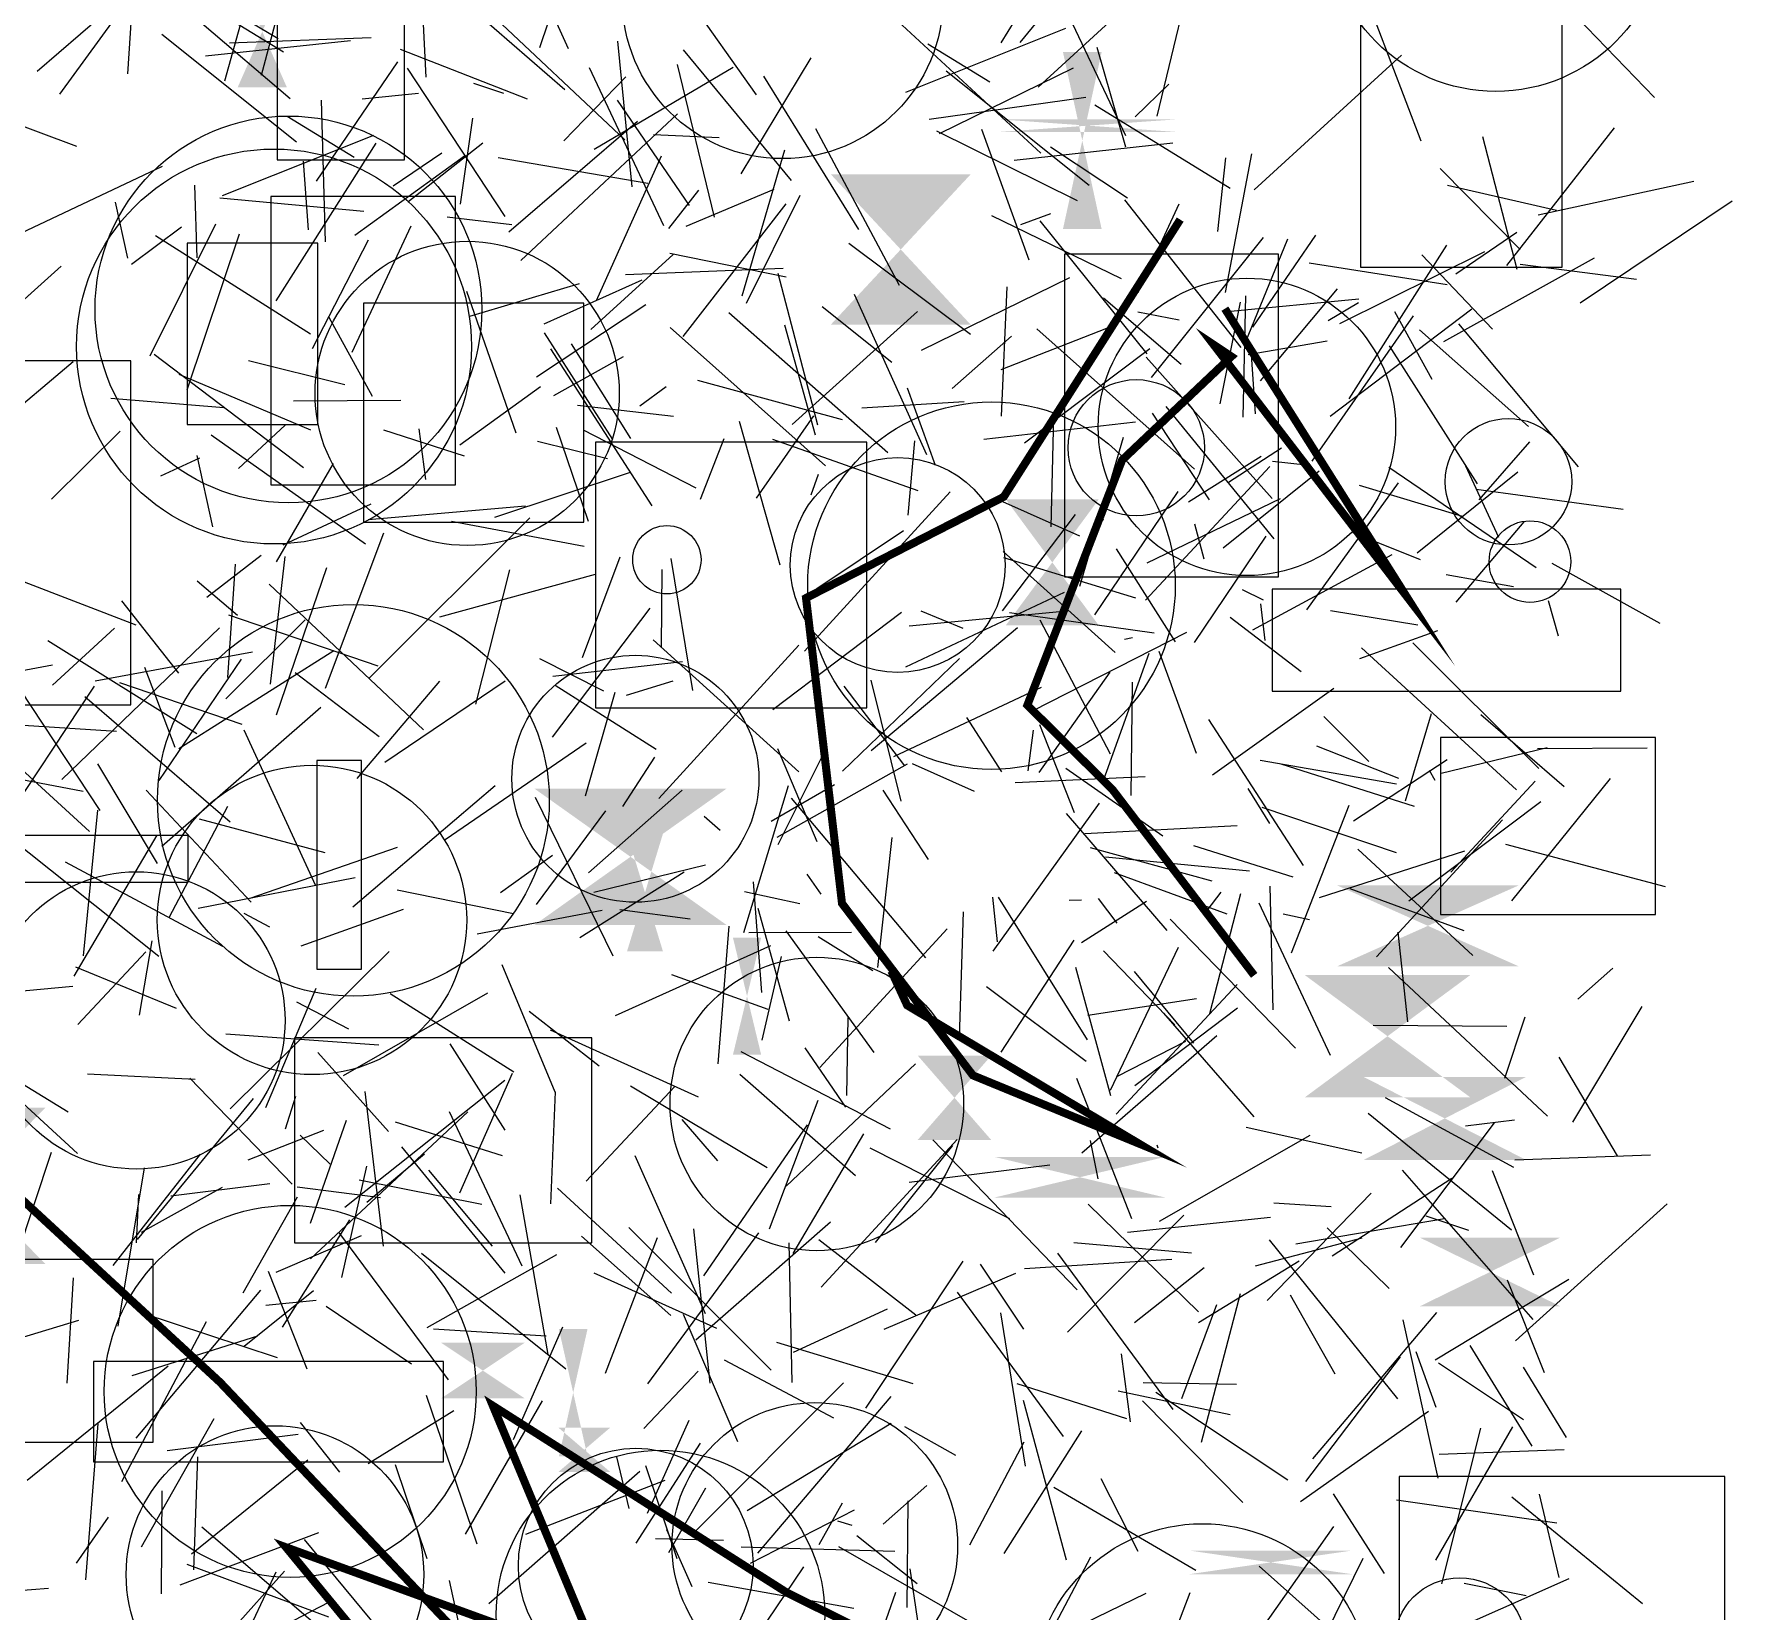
# Model space of a CAD drawing. Extents: x 39652501 to 39653363, y 39457785 to 39458687.
# Drawn here: x 39653230.5 to 39653336.1, y 39458400.8 to 39458499 of the extents above; entities that cross this region are included whole.
import ezdxf

# ---------------------------------------------------------------- set-up
doc = ezdxf.new("R2010")
doc.units = 0
doc.layers.get('0').update_dxf_attribs({"linetype": 'CONTINUOUS'})

msp = doc.modelspace()

# ---------------------------------------------------------------- linework, layer by layer
for p, q in [((39653265.1697, 39458507.8547), (39653261.9396, 39458498.0852)), ((39653263.7341, 39458498.0342), (39653260.0494, 39458506.1601)), ((39653244.9675, 39458505.5304), (39653242.3243, 39458496.0051)), ((39653254.3621, 39458505.8261), (39653254.8653, 39458496.2607)), ((39653268.4706, 39458504.9631), (39653275.4205, 39458495.169)), ((39653290.6545, 39458498.4055), (39653295.1815, 39458505.6863)), ((39653236.7979, 39458504.4126), (39653236.299, 39458496.4673)), ((39653236.6595, 39458503.5645), (39653246.0086, 39458497.8391)), ((39653245.6658, 39458498.6561), (39653239.8177, 39458502.1272)), ((39653244.6387, 39458496.3854), (39653246.1609, 39458502.1663)), ((39653256.0837, 39458501.9568), (39653263.4974, 39458495.5033)), ((39653295.1978, 39458502.5487), (39653291.8163, 39458498.4217)), ((39653298.4251, 39458492.6181), (39653293.7814, 39458502.3948)), ((39653300.3668, 39458493.8352), (39653302.3144, 39458501.8955)), ((39653323.8137, 39458502.7671), (39653331.3271, 39458495.0003)), ((39653236.1866, 39458500.8737), (39653232.0592, 39458495.1955)), ((39653293.1191, 39458491.527), (39653283.143, 39458500.7402)), ((39653292.9677, 39458495.6376), (39653298.8667, 39458501.059)), ((39653234.7101, 39458500.0956), (39653230.6704, 39458496.6069)), ((39653258.5391, 39458500.5429), (39653267.2473, 39458492.3614)), ((39653246.8034, 39458492.2167), (39653238.4331, 39458498.9208)), ((39653240.9269, 39458499.6272), (39653246.4106, 39458494.944)), ((39653251.4447, 39458498.7175), (39653242.6366, 39458498.3749)), ((39653294.6628, 39458499.2971), (39653284.6994, 39458495.3068)), ((39653316.7972, 39458492.2726), (39653313.9894, 39458499.618)), ((39653241.1388, 39458497.5928), (39653250.1664, 39458498.5482)), ((39653261.1792, 39458494.8856), (39653253.2738, 39458497.9843)), ((39653266.7836, 39458498.5029), (39653267.6824, 39458489.4404)), ((39653277.6019, 39458489.831), (39653270.8874, 39458497.9585)), ((39653289.9465, 39458495.9541), (39653286.0861, 39458498.3114)), ((39653296.604, 39458498.1257), (39653298.4051, 39458491.9187)), ((39653315.5678, 39458497.6414), (39653306.4099, 39458489.2552)), ((39653253.0889, 39458497.2248), (39653248.0289, 39458489.7842)), ((39653253.695, 39458496.8127), (39653259.7811, 39458487.5829)), ((39653269.675, 39458487.005), (39653265.0442, 39458496.833)), ((39653273.9871, 39458496.8542), (39653265.3326, 39458491.7617)), ((39653270.4926, 39458497.052), (39653272.8005, 39458487.5492)), ((39653278.8087, 39458497.4575), (39653274.4672, 39458490.2513)), ((39653286.8139, 39458492.7626), (39653295.1546, 39458496.8529)), ((39653296.1297, 39458489.5094), (39653287.2299, 39458496.6258)), ((39653257.8168, 39458495.8846), (39653259.6838, 39458495.2674)), ((39653263.4525, 39458492.2954), (39653267.2958, 39458496.2857)), ((39653275.8601, 39458496.3153), (39653281.7789, 39458486.7865)), ((39653301.1031, 39458495.8316), (39653299.006, 39458493.7864)), ((39653233.1423, 39458491.9543), (39653224.3507, 39458495.2199)), ((39653248.3351, 39458494.8406), (39653248.5825, 39458486.0098)), ((39653250.8997, 39458494.9133), (39653254.3971, 39458495.2701)), ((39653266.7639, 39458494.8253), (39653271.2393, 39458488.2819)), ((39653295.9192, 39458494.9889), (39653286.1872, 39458493.6373)), ((39653304.9033, 39458489.3421), (39653296.4921, 39458494.5253)), ((39653250.3994, 39458491.2537), (39653246.2247, 39458493.8038)), ((39653257.0055, 39458488.3648), (39653257.7884, 39458493.7175)), ((39653268.0371, 39458493.5053), (39653260.0254, 39458486.6237)), ((39653260.7706, 39458484.8555), (39653270.5278, 39458493.9864)), ((39653251.6, 39458492.6324), (39653242.1748, 39458488.8798)), ((39653273.1009, 39458492.4922), (39653269.0274, 39458492.6706)), ((39653284.331, 39458483.2864), (39653279.1312, 39458493.0374)), ((39653286.6442, 39458492.9203), (39653295.3794, 39458488.5783)), ((39653289.4294, 39458493.0268), (39653292.3844, 39458484.8844)), ((39653322.7741, 39458484.2804), (39653320.6419, 39458492.5553)), ((39653322.1234, 39458484.5479), (39653328.8226, 39458493.118)), ((39653251.7389, 39458492.1485), (39653245.5236, 39458482.3462)), ((39653250.4441, 39458486.4377), (39653257.2665, 39458491.3751)), ((39653255.8525, 39458491.5406), (39653252.8191, 39458489.4778)), ((39653258.4012, 39458492.162), (39653253.7339, 39458488.4873)), ((39653259.3605, 39458491.253), (39653268.6772, 39458489.6657)), ((39653269.503, 39458491.3421), (39653265.4641, 39458482.3337)), ((39653274.5485, 39458482.6556), (39653277.1984, 39458491.7367)), ((39653291.472, 39458491.0901), (39653301.3496, 39458492.1669)), ((39653298.5169, 39458488.728), (39653293.7204, 39458491.8968)), ((39653304.1382, 39458486.6523), (39653304.6332, 39458491.2465)), ((39653304.6255, 39458482.8689), (39653306.2566, 39458491.4915)), ((39653238.4411, 39458490.7018), (39653228.4987, 39458485.9981)), ((39653247.2187, 39458491.0404), (39653247.5353, 39458486.7549)), ((39653317.9814, 39458490.5714), (39653322.9561, 39458485.5378)), ((39653240.6332, 39458485.0216), (39653240.4812, 39458489.5416)), ((39653271.8258, 39458489.2188), (39653269.9571, 39458486.8412)), ((39653271.0582, 39458486.9879), (39653276.5244, 39458489.2871)), ((39653325.2094, 39458487.9619), (39653318.4281, 39458489.5177)), ((39653324.068, 39458487.6945), (39653333.7568, 39458489.7827)), ((39653236.3086, 39458484.9999), (39653235.5468, 39458488.4823)), ((39653250.9949, 39458487.9003), (39653242.0269, 39458488.7239)), ((39653270.867, 39458480.1146), (39653277.2781, 39458488.3833)), ((39653278.1262, 39458488.9011), (39653274.798, 39458482.1779)), ((39653305.5916, 39458479.4347), (39653298.3503, 39458488.6238)), ((39653299.184, 39458482.8594), (39653301.729, 39458488.3727)), ((39653326.6941, 39458482.2189), (39653336.1426, 39458488.575)), ((39653237.6976, 39458478.9207), (39653241.7789, 39458487.1298)), ((39653250.2744, 39458479.1543), (39653253.9535, 39458486.9996)), ((39653260.2136, 39458487.0665), (39653256.1882, 39458487.5555)), ((39653290.0484, 39458487.6561), (39653298.1226, 39458483.7361)), ((39653293.7232, 39458487.7616), (39653291.8673, 39458487.0682)), ((39653299.7559, 39458479.043), (39653293.0827, 39458487.3273)), ((39653236.5379, 39458484.6218), (39653239.6593, 39458486.9361)), ((39653247.6776, 39458480.2709), (39653238.0247, 39458486.3828)), ((39653240.0075, 39458476.7954), (39653243.2607, 39458486.517)), ((39653247.8122, 39458479.373), (39653251.2843, 39458486.1369)), ((39653300.0169, 39458477.5674), (39653306.9947, 39458486.2825)), ((39653308.4849, 39458486.1721), (39653305.8156, 39458479.6892)), ((39653310.2108, 39458486.4374), (39653306.3058, 39458480.6946)), ((39653318.9508, 39458484.0143), (39653322.7405, 39458486.6219)), ((39653265.1178, 39458480.563), (39653270.2561, 39458485.2336)), ((39653277.2827, 39458483.8107), (39653270.0445, 39458485.2883)), ((39653288.743, 39458480.2441), (39653281.1718, 39458485.9031)), ((39653311.7267, 39458480.9289), (39653320.7614, 39458485.4152)), ((39653318.3635, 39458485.8073), (39653312.2893, 39458476.2379)), ((39653316.8472, 39458485.2067), (39653321.2374, 39458480.5782)), ((39653318.2001, 39458479.811), (39653327.5808, 39458485.0119)), ((39653232.1619, 39458484.5004), (39653222.9948, 39458476.2505)), ((39653267.2883, 39458483.9741), (39653277.0995, 39458484.3666)), ((39653279.2465, 39458474.6046), (39653276.7751, 39458484.0377)), ((39653318.4154, 39458483.3349), (39653309.8215, 39458484.6856)), ((39653322.9476, 39458484.6286), (39653330.1915, 39458483.6872)), ((39653260.4827, 39458474.1091), (39653257.4008, 39458482.9121)), ((39653264.4017, 39458483.3926), (39653257.5786, 39458481.3731)), ((39653268.2966, 39458483.6238), (39653262.199, 39458480.8959)), ((39653294.9065, 39458483.7636), (39653285.6918, 39458479.2441)), ((39653291.0068, 39458483.2101), (39653290.6675, 39458475.1539)), ((39653306.7907, 39458477.3684), (39653311.5872, 39458483.0842)), ((39653268.5384, 39458482.0993), (39653261.7517, 39458477.5982)), ((39653279.5195, 39458481.9957), (39653283.8629, 39458478.5209)), ((39653281.5155, 39458482.7618), (39653286.0146, 39458472.7783)), ((39653297.0299, 39458482.5283), (39653301.8691, 39458478.3959)), ((39653304.2982, 39458475.9288), (39653305.5501, 39458482.2516)), ((39653312.92, 39458482.4443), (39653304.7338, 39458481.6484)), ((39653305.7117, 39458475.0896), (39653305.8855, 39458482.6419)), ((39653312.9018, 39458482.2119), (39653311.0039, 39458481.1055)), ((39653319.9558, 39458481.8262), (39653311.1241, 39458475.1322)), ((39653248.8215, 39458481.3195), (39653251.526, 39458476.41)), ((39653270.0653, 39458480.6804), (39653279.7283, 39458472.0693)), ((39653283.6062, 39458472.8862), (39653273.7124, 39458481.5839)), ((39653279.1134, 39458473.9871), (39653277.2034, 39458480.832)), ((39653277.6489, 39458474.6347), (39653285.4526, 39458481.6705)), ((39653301.7385, 39458481.1391), (39653299.1647, 39458481.6261)), ((39653316.2892, 39458481.4005), (39653309.9867, 39458472.353)), ((39653317.4787, 39458477.4494), (39653315.1594, 39458481.6616)), ((39653319.1099, 39458480.9154), (39653326.5657, 39458472.0178)), ((39653262.2163, 39458480.3467), (39653266.465, 39458473.6995)), ((39653267.6079, 39458473.7803), (39653263.9253, 39458479.6731)), ((39653291.3086, 39458480.1331), (39653287.6159, 39458476.8735)), ((39653297.2216, 39458480.6286), (39653290.636, 39458478.037)), ((39653292.8841, 39458480.605), (39653302.6904, 39458471.8574)), ((39653306.0289, 39458478.9967), (39653310.9568, 39458479.8581)), ((39653316.6833, 39458480.5424), (39653323.4705, 39458474.5139)), ((39653225.8086, 39458472.592), (39653232.9166, 39458478.554)), ((39653247.2537, 39458471.938), (39653237.95, 39458479.0061)), ((39653249.8241, 39458477.11), (39653243.8232, 39458478.6113)), ((39653262.6047, 39458479.35), (39653268.9153, 39458469.5828)), ((39653262.8277, 39458476.4446), (39653267.167, 39458478.8703)), ((39653292.116, 39458473.5052), (39653299.9177, 39458479.3809)), ((39653307.5304, 39458470.041), (39653299.688, 39458478.8427)), ((39653306.4899, 39458475.3011), (39653306.2431, 39458479.0073)), ((39653320.2985, 39458470.9471), (39653314.8274, 39458479.5321)), ((39653239.4764, 39458477.7702), (39653247.6871, 39458474.3099)), ((39653256.967, 39458473.385), (39653261.9939, 39458477.0096)), ((39653268.1688, 39458475.7957), (39653269.8082, 39458477.0118)), ((39653280.7773, 39458474.9318), (39653271.7824, 39458477.383)), ((39653284.8188, 39458476.9309), (39653286.5568, 39458472.1037)), ((39653242.2861, 39458475.6758), (39653235.2577, 39458476.2578)), ((39653246.628, 39458476.1135), (39653253.2925, 39458476.1498)), ((39653264.2984, 39458475.8439), (39653270.266, 39458475.1645)), ((39653288.3624, 39458476.0517), (39653281.9888, 39458475.6503)), ((39653307.6409, 39458467.5318), (39653300.928, 39458475.7594)), ((39653246.0969, 39458474.608), (39653243.2063, 39458471.9091)), ((39653254.8484, 39458471.2221), (39653254.4516, 39458474.3747)), ((39653264.9727, 39458468.5984), (39653262.996, 39458474.4662)), ((39653276.9155, 39458465.8867), (39653274.3681, 39458474.8258)), ((39653275.4261, 39458470.0673), (39653278.9934, 39458475.1842)), ((39653299.0119, 39458474.7948), (39653289.5859, 39458473.705)), ((39653293.9126, 39458475.1593), (39653293.7536, 39458468.2825)), ((39653303.6153, 39458469.9445), (39653300.0787, 39458475.3567)), ((39653231.5625, 39458469.9856), (39653235.83, 39458474.2375)), ((39653251.0967, 39458467.2005), (39653241.5003, 39458473.9803)), ((39653252.2219, 39458474.3092), (39653257.2385, 39458472.6937)), ((39653266.1665, 39458472.5024), (39653261.7957, 39458473.5882)), ((39653271.6696, 39458470.6841), (39653264.6634, 39458474.2896)), ((39653271.9589, 39458469.9937), (39653273.428, 39458473.7776)), ((39653285.4888, 39458470.5115), (39653276.454, 39458473.7099)), ((39653284.8669, 39458468.992), (39653285.2894, 39458473.6268)), ((39653295.5524, 39458464.5714), (39653298.2626, 39458473.8616)), ((39653323.5316, 39458473.5569), (39653320.389, 39458469.9511)), ((39653240.7635, 39458472.5481), (39653238.345, 39458471.4318)), ((39653240.6068, 39458472.7077), (39653241.581, 39458468.2776)), ((39653249.0964, 39458472.2212), (39653245.541, 39458466.0947)), ((39653306.8349, 39458472.6441), (39653302.3143, 39458469.8004)), ((39653308.0985, 39458473.1599), (39653304.805, 39458471.041)), ((39653309.6494, 39458472.1122), (39653307.5451, 39458472.3325)), ((39653267.567, 39458471.6612), (39653259.12, 39458468.8581)), ((39653279.2691, 39458471.5306), (39653278.8252, 39458470.2425)), ((39653307.3771, 39458472.0385), (39653299.64, 39458463.7075)), ((39653310.4501, 39458471.73), (39653304.4653, 39458466.9364)), ((39653323.9492, 39458465.7207), (39653314.7835, 39458471.9764)), ((39653316.5482, 39458466.6501), (39653322.8204, 39458471.7028)), ((39653321.6211, 39458467.6136), (39653319.5718, 39458472.0464)), ((39653287.4761, 39458470.4495), (39653278.4273, 39458460.5424)), ((39653296.4968, 39458462.7874), (39653301.6794, 39458470.4825)), ((39653309.6835, 39458463.1147), (39653315.3806, 39458471.0083)), ((39653319.3675, 39458468.9208), (39653312.9677, 39458470.8361)), ((39653320.2288, 39458470.6148), (39653329.3674, 39458469.3629)), ((39653251.4409, 39458469.6878), (39653245.9672, 39458467.1305)), ((39653261.0585, 39458469.5585), (39653251.2725, 39458468.7073)), ((39653295.5491, 39458467.6943), (39653290.5719, 39458469.9098)), ((39653290.7487, 39458463.0522), (39653295.2869, 39458469.0429)), ((39653296.9246, 39458469.1458), (39653297.0159, 39458468.6829)), ((39653299.7396, 39458466.0417), (39653308.0488, 39458470.0364)), ((39653251.3611, 39458458.8815), (39653261.3342, 39458468.8367)), ((39653264.7146, 39458467.0429), (39653256.4599, 39458468.6077)), ((39653284.5732, 39458468.0283), (39653279.1793, 39458464.4095)), ((39653303.2904, 39458466.266), (39653302.7149, 39458468.4426)), ((39653318.9734, 39458463.578), (39653323.2024, 39458468.5911)), ((39653248.6047, 39458458.2282), (39653252.2402, 39458467.9018)), ((39653302.7007, 39458461.0769), (39653307.152, 39458467.6824)), ((39653316.7582, 39458466.2231), (39653312.5735, 39458467.9036)), ((39653241.2244, 39458463.8918), (39653244.606, 39458466.5136)), ((39653242.9993, 39458465.956), (39653242.5088, 39458458.8869)), ((39653245.1813, 39458458.4829), (39653246.1123, 39458466.4236)), ((39653264.6079, 39458460.1367), (39653266.9439, 39458466.4137)), ((39653270.1081, 39458466.3102), (39653271.4607, 39458458.0857)), ((39653290.7943, 39458466.7338), (39653297.7524, 39458460.4421)), ((39653290.7962, 39458466.3666), (39653299.0114, 39458463.8624)), ((39653301.4991, 39458461.1218), (39653297.8287, 39458466.9131)), ((39653306.3135, 39458461.8618), (39653314.9856, 39458466.5599)), ((39653324.9283, 39458466.009), (39653331.6573, 39458462.2796)), ((39653229.5824, 39458464.9502), (39653236.8092, 39458462.1804)), ((39653243.1329, 39458462.7613), (39653240.6263, 39458464.8972)), ((39653245.5615, 39458456.5662), (39653248.6991, 39458465.7372)), ((39653255.7179, 39458462.6746), (39653265.4082, 39458465.3198)), ((39653260.0598, 39458465.5926), (39653257.9556, 39458457.2455)), ((39653269.5337, 39458465.6248), (39653269.5081, 39458460.7884)), ((39653322.5333, 39458464.5385), (39653318.3616, 39458465.2771)), ((39653254.7028, 39458455.6287), (39653245.1079, 39458464.7018)), ((39653294.5869, 39458464.1933), (39653284.7148, 39458459.5338)), ((39653305.6574, 39458464.3791), (39653306.9602, 39458463.7337)), ((39653235.9073, 39458463.6717), (39653239.4718, 39458459.1757)), ((39653251.8898, 39458459.6058), (39653242.5903, 39458462.7853)), ((39653268.7931, 39458463.2144), (39653262.7273, 39458455.1851)), ((39653276.4431, 39458456.9033), (39653284.4519, 39458462.9532)), ((39653294.7488, 39458463.024), (39653284.9412, 39458462.0937)), ((39653288.2869, 39458461.9389), (39653285.6761, 39458463.0185)), ((39653300.1846, 39458461.6547), (39653291.1789, 39458462.9181)), ((39653307.0897, 39458461.2003), (39653306.8277, 39458463.4883)), ((39653311.1514, 39458463.0647), (39653316.591, 39458462.1721)), ((39653324.7067, 39458463.6783), (39653325.3247, 39458461.49)), ((39653231.6231, 39458458.42), (39653235.4901, 39458461.9754)), ((39653242.0136, 39458461.9921), (39653232.2031, 39458452.5455)), ((39653247.3551, 39458462.4916), (39653242.4154, 39458457.5589)), ((39653282.5604, 39458454.3526), (39653291.679, 39458462.0062)), ((39653292.6125, 39458456.8163), (39653302.2149, 39458461.7206)), ((39653293.0763, 39458462.4913), (39653297.4401, 39458454.1347)), ((39653304.9197, 39458462.6581), (39653309.3243, 39458459.2777)), ((39653312.9787, 39458460.0844), (39653317.8281, 39458461.8145)), ((39653240.613, 39458455.3923), (39653231.341, 39458461.1746)), ((39653278.0608, 39458453.018), (39653268.9944, 39458461.233)), ((39653269.3487, 39458451.3574), (39653278.0723, 39458460.9162)), ((39653298.8355, 39458461.3555), (39653298.3284, 39458461.2576)), ((39653313.0921, 39458460.7449), (39653322.7256, 39458451.9122)), ((39653316.2853, 39458461.0519), (39653324.1115, 39458453.2264)), ((39653231.6231, 39458459.6602), (39653222.7464, 39458457.9922)), ((39653227.9819, 39458460.5703), (39653234.5729, 39458450.6155)), ((39653244.0735, 39458460.4714), (39653234.2686, 39458458.6608)), ((39653239.2538, 39458454.5403), (39653237.3679, 39458459.5241)), ((39653243.355, 39458460.0395), (39653238.2485, 39458452.4745)), ((39653249.1315, 39458460.5599), (39653239.4935, 39458454.4469)), ((39653265.9435, 39458458.0454), (39653261.9558, 39458460.0651)), ((39653262.7633, 39458458.9805), (39653270.8375, 39458459.888)), ((39653288.0759, 39458460.0692), (39653280.7809, 39458453.0739)), ((39653296.9481, 39458452.2464), (39653299.8762, 39458460.4126)), ((39653302.8213, 39458454.1596), (39653300.4895, 39458460.5218)), ((39653243.4347, 39458455.9638), (39653235.8058, 39458458.5663)), ((39653251.9518, 39458455.2059), (39653246.7325, 39458459.1893)), ((39653250.5887, 39458452.6079), (39653255.7287, 39458458.6647)), ((39653259.7974, 39458458.6624), (39653252.3051, 39458453.6073)), ((39653270.2325, 39458458.6587), (39653267.3163, 39458457.7656)), ((39653284.4276, 39458451.1947), (39653282.5793, 39458458.7198)), ((39653293.0287, 39458452.976), (39653297.434, 39458459.2311)), ((39653298.811, 39458458.5958), (39653298.7377, 39458451.5484)), ((39653228.0425, 39458449.0047), (39653234.2331, 39458458.3533)), ((39653233.6268, 39458457.7174), (39653242.678, 39458449.9137)), ((39653269.1833, 39458454.4095), (39653262.8989, 39458458.3877)), ((39653264.7828, 39458451.5284), (39653266.6437, 39458457.9929)), ((39653284.6563, 39458453.3887), (39653280.8896, 39458458.3521)), ((39653293.1503, 39458458.2769), (39653283.964, 39458453.949)), ((39653303.8022, 39458452.8406), (39653311.366, 39458458.2284)), ((39653225.7485, 39458456.7821), (39653233.9326, 39458449.301)), ((39653248.3188, 39458457.036), (39653238.4226, 39458448.3823)), ((39653290.7102, 39458453.0331), (39653288.5176, 39458456.4023)), ((39653310.7313, 39458456.4778), (39653313.547, 39458453.6696)), ((39653317.4124, 39458456.632), (39653315.802, 39458451.2086)), ((39653320.5099, 39458456.6028), (39653325.7054, 39458452.113)), ((39653235.5992, 39458455.5403), (39653225.8684, 39458456.172)), ((39653248.0198, 39458445.9204), (39653243.5435, 39458455.6079)), ((39653292.6447, 39458455.627), (39653292.3292, 39458453.0771)), ((39653295.2237, 39458450.4656), (39653293.074, 39458455.9555)), ((39653309.4812, 39458447.1911), (39653303.5881, 39458456.2866)), ((39653256.0567, 39458448.8092), (39653264.8245, 39458454.8288)), ((39653276.7415, 39458454.4688), (39653279.197, 39458448.6874)), ((39653276.7728, 39458448.5024), (39653279.6566, 39458454.2664)), ((39653315.4139, 39458452.6043), (39653310.3076, 39458454.6254)), ((39653324.6312, 39458454.5263), (39653318.0372, 39458452.9255)), ((39653324.0406, 39458454.4814), (39653330.87, 39458454.5224)), ((39653234.428, 39458453.523), (39653238.1441, 39458447.3221)), ((39653267.1109, 39458450.8757), (39653269.1117, 39458453.9398)), ((39653284.8116, 39458453.5044), (39653276.7093, 39458448.9412)), ((39653285.123, 39458453.5523), (39653288.9782, 39458451.8294)), ((39653300.7248, 39458449.0145), (39653294.6826, 39458453.2367)), ((39653315.2664, 39458452.2601), (39653306.7804, 39458453.7342)), ((39653316.3776, 39458450.8692), (39653308.0838, 39458453.4993)), ((39653312.5836, 39458449.9645), (39653318.4081, 39458453.7921)), ((39653226.5727, 39458453.1424), (39653233.5325, 39458451.8197)), ((39653250.3124, 39458444.6192), (39653259.1812, 39458452.1792)), ((39653274.6456, 39458443.0311), (39653277.4234, 39458452.1732)), ((39653280.2794, 39458452.2107), (39653276.3393, 39458449.9396)), ((39653299.6276, 39458452.7042), (39653291.5326, 39458452.3357)), ((39653317.3008, 39458453.124), (39653317.6509, 39458452.4975)), ((39653323.8824, 39458452.4361), (39653318.6491, 39458446.7693)), ((39653322.4343, 39458445.0022), (39653328.5751, 39458452.6126)), ((39653237.4496, 39458451.8745), (39653243.9831, 39458444.9079)), ((39653266.5169, 39458441.552), (39653261.6907, 39458451.4167)), ((39653264.9702, 39458446.7343), (39653270.8088, 39458451.888)), ((39653277.6018, 39458451.3858), (39653285.942, 39458441.4368)), ((39653283.2875, 39458451.8922), (39653286.1086, 39458447.5668)), ((39653296.766, 39458451.0701), (39653290.1483, 39458441.8559)), ((39653306.0145, 39458451.9864), (39653307.3627, 39458449.8024)), ((39653324.2463, 39458451.16), (39653316.0213, 39458444.9771)), ((39653234.4236, 39458450.6286), (39653233.5423, 39458441.5761)), ((39653238.8741, 39458443.9635), (39653242.5329, 39458450.8973)), ((39653248.5869, 39458447.9826), (39653240.7747, 39458450.0793)), ((39653261.7467, 39458444.769), (39653266.0551, 39458450.6038)), ((39653273.1773, 39458449.3737), (39653272.1798, 39458450.2384)), ((39653294.6979, 39458450.4307), (39653300.9629, 39458443.1541)), ((39653315.2693, 39458447.9888), (39653306.9001, 39458450.8141)), ((39653312.2928, 39458450.9303), (39653308.6992, 39458441.7389)), ((39653314.024, 39458441.5047), (39653321.8577, 39458450.0322)), ((39653228.8345, 39458449.0346), (39653238.2313, 39458441.5492)), ((39653238.1071, 39458449.0818), (39653232.9527, 39458440.2993)), ((39653295.8667, 39458449.1865), (39653305.3445, 39458449.6782)), ((39653253.0788, 39458448.3056), (39653243.9105, 39458445.1379)), ((39653283.8484, 39458448.9469), (39653282.9664, 39458440.8382)), ((39653296.196, 39458448.3185), (39653303.7722, 39458446.2374)), ((39653302.6305, 39458448.4347), (39653308.8143, 39458446.4898)), ((39653319.5026, 39458448.0883), (39653310.4413, 39458445.1759)), ((39653320.0106, 39458441.5981), (39653312.8558, 39458448.2054)), ((39653322.0522, 39458448.5261), (39653331.9856, 39458445.8956)), ((39653232.4079, 39458447.425), (39653242.2039, 39458442.177)), ((39653262.7373, 39458447.815), (39653259.5084, 39458445.4959)), ((39653272.2665, 39458447.2127), (39653265.309, 39458445.5055)), ((39653297.1471, 39458447.7297), (39653306.1083, 39458446.8628)), ((39653250.4652, 39458446.434), (39653240.6834, 39458444.5098)), ((39653270.9246, 39458446.7768), (39653264.4363, 39458442.6878)), ((39653275.7625, 39458439.2985), (39653275.2476, 39458446.1822)), ((39653278.5616, 39458446.6645), (39653279.4312, 39458445.4197)), ((39653297.6912, 39458446.7569), (39653304.693, 39458444.1902)), ((39653307.3775, 39458445.9032), (39653307.5724, 39458438.2092)), ((39653260.3082, 39458444.1805), (39653253.0704, 39458445.6662)), ((39653278.1363, 39458444.8078), (39653274.6937, 39458445.562)), ((39653290.1277, 39458445.2269), (39653290.4199, 39458442.4512)), ((39653296.0249, 39458436.3498), (39653290.4897, 39458445.2293)), ((39653294.882, 39458445.039), (39653295.6683, 39458445.0469)), ((39653299.7006, 39458444.9529), (39653295.6581, 39458442.3893)), ((39653296.6997, 39458445.1347), (39653297.8665, 39458443.6049)), ((39653303.4764, 39458444.3849), (39653304.3475, 39458445.5369)), ((39653305.5488, 39458445.4384), (39653303.6221, 39458437.9511)), ((39653306.6946, 39458444.8796), (39653311.1262, 39458435.3817)), ((39653319.4636, 39458443.1217), (39653312.3825, 39458445.7476)), ((39653243.5352, 39458444.2206), (39653245.1291, 39458443.3753)), ((39653253.4431, 39458444.4573), (39653247.0848, 39458442.1671)), ((39653265.8397, 39458444.3876), (39653258.0469, 39458442.9172)), ((39653266.9302, 39458444.4633), (39653271.3028, 39458443.881)), ((39653275.5208, 39458444.5435), (39653277.4639, 39458437.5305)), ((39653288.3013, 39458444.3032), (39653288.0434, 39458436.4684)), ((39653301.1675, 39458443.8463), (39653308.9826, 39458435.8262)), ((39653309.8561, 39458443.8038), (39653308.1999, 39458444.1608)), ((39653273.0456, 39458434.8389), (39653273.733, 39458443.4128)), ((39653274.9637, 39458443.034), (39653281.3553, 39458443.0491)), ((39653282.7497, 39458435.5496), (39653277.2839, 39458443.1364)), ((39653282.6776, 39458440.637), (39653279.2753, 39458442.7592)), ((39653279.3844, 39458434.6189), (39653287.2927, 39458443.2555)), ((39653315.3471, 39458443.0401), (39653315.9421, 39458437.4688)), ((39653233.1947, 39458437.3031), (39653237.433, 39458441.8158)), ((39653237.8038, 39458442.5129), (39653237.0096, 39458437.8798)), ((39653242.6768, 39458432.0544), (39653252.5675, 39458441.8442)), ((39653276.3123, 39458442.1849), (39653266.6347, 39458437.8377)), ((39653290.6588, 39458435.571), (39653295.1993, 39458442.5404)), ((39653297.0284, 39458441.8781), (39653301.4669, 39458437.2753)), ((39653297.4633, 39458433.2178), (39653301.7055, 39458442.1165)), ((39653239.3389, 39458438.2934), (39653233.0809, 39458440.8702)), ((39653262.8988, 39458433.0956), (39653259.6007, 39458441.0156)), ((39653275.7846, 39458436.3163), (39653276.983, 39458441.5319)), ((39653295.2804, 39458440.8745), (39653297.4724, 39458432.8697)), ((39653302.643, 39458436.1268), (39653298.9477, 39458440.5868)), ((39653314.7613, 39458440.8372), (39653324.6662, 39458431.5995)), ((39653326.5508, 39458438.8828), (39653328.734, 39458440.8072)), ((39653226.8669, 39458439.1324), (39653232.8817, 39458439.6901)), ((39653248.0078, 39458439.5339), (39653244.8803, 39458432.1136)), ((39653270.1398, 39458440.4094), (39653276.1343, 39458438.2505)), ((39653289.7542, 39458439.6577), (39653295.9583, 39458435.0243)), ((39653297.8089, 39458431.7093), (39653305.3478, 39458439.7815)), ((39653246.8173, 39458438.7079), (39653250.0528, 39458437.0276)), ((39653258.6977, 39458439.2478), (39653249.7116, 39458434.1113)), ((39653252.6328, 39458439.2343), (39653260.3315, 39458434.361)), ((39653296.0494, 39458437.8693), (39653302.8242, 39458438.9216)), ((39653326.2273, 39458431.2084), (39653330.5456, 39458438.4078)), ((39653223.9716, 39458437.7228), (39653233.1826, 39458429.2718)), ((39653261.2945, 39458438.1312), (39653265.6405, 39458434.728)), ((39653281.1084, 39458437.7317), (39653281.0365, 39458432.8743)), ((39653298.9879, 39458433.4981), (39653305.3646, 39458438.3292)), ((39653306.3942, 39458431.559), (39653300.7901, 39458438.0084)), ((39653322.0051, 39458433.9584), (39653323.2691, 39458437.7797)), ((39653223.7924, 39458437.2359), (39653232.5995, 39458431.8624)), ((39653251.9224, 39458436.0017), (39653242.4059, 39458436.694)), ((39653271.8161, 39458432.7667), (39653262.6157, 39458436.949)), ((39653295.6721, 39458429.3139), (39653304.0756, 39458436.6038)), ((39653313.8125, 39458437.2465), (39653322.1351, 39458437.1989)), ((39653252.5415, 39458430.631), (39653248.1441, 39458435.5457)), ((39653256.3441, 39458436.0842), (39653259.767, 39458430.7283)), ((39653283.7681, 39458430.7914), (39653274.4808, 39458435.5884)), ((39653281.0012, 39458432.1574), (39653278.462, 39458435.842)), ((39653302.1229, 39458436.2306), (39653297.87, 39458434.063)), ((39653325.3555, 39458435.2542), (39653328.99, 39458429.1201)), ((39653240.5049, 39458433.8794), (39653233.8051, 39458434.2134)), ((39653260.2304, 39458434.2472), (39653256.9528, 39458426.8095)), ((39653281.5885, 39458427.8842), (39653274.4006, 39458434.1924)), ((39653285.3249, 39458434.843), (39653277.2795, 39458427.2248)), ((39653240.1732, 39458433.9662), (39653246.5472, 39458427.362)), ((39653259.7651, 39458433.8082), (39653249.8085, 39458425.8974)), ((39653252.2281, 39458423.5092), (39653251.0784, 39458433.1363)), ((39653270.3258, 39458433.4103), (39653264.8425, 39458427.5467)), ((39653276.0989, 39458428.3724), (39653267.6027, 39458433.4495)), ((39653295.3491, 39458433.9493), (39653298.765, 39458425.2277)), ((39653244.1215, 39458432.6899), (39653236.9004, 39458423.9146)), ((39653246.7443, 39458432.8174), (39653246.108, 39458430.7888)), ((39653262.9117, 39458433.0976), (39653262.6119, 39458426.1359)), ((39653276.2422, 39458424.5821), (39653279.2718, 39458432.5778)), ((39653322.5602, 39458428.3941), (39653314.5808, 39458432.7399)), ((39653247.6752, 39458424.9223), (39653249.9173, 39458431.3502)), ((39653247.6867, 39458422.7194), (39653257.4716, 39458431.8717)), ((39653252.9409, 39458431.2435), (39653259.6029, 39458429.1459)), ((39653260.8451, 39458422.2615), (39653256.3203, 39458431.8647)), ((39653273.0187, 39458428.8176), (39653270.7996, 39458431.3779)), ((39653272.1665, 39458421.659), (39653278.6115, 39458431.0467)), ((39653313.5035, 39458431.779), (39653322.4148, 39458424.5187)), ((39653315.5278, 39458423.409), (39653321.3686, 39458431.1742)), ((39653322.6097, 39458431.3413), (39653319.5644, 39458430.9796)), ((39653243.7909, 39458428.8726), (39653248.5032, 39458430.7229)), ((39653248.9027, 39458428.6019), (39653247.0319, 39458430.4106)), ((39653282.1009, 39458430.4892), (39653277.6984, 39458423.052)), ((39653287.9144, 39458430.1426), (39653279.4617, 39458420.9483)), ((39653295.3856, 39458420.7724), (39653286.4054, 39458430.1283)), ((39653296.207, 39458430.0851), (39653296.6798, 39458427.685)), ((39653300.5191, 39458425.0523), (39653309.8926, 39458430.4117)), ((39653313.1074, 39458429.2837), (39653305.9031, 39458430.8871)), ((39653231.5351, 39458429.3314), (39653229.4053, 39458422.8763)), ((39653235.3901, 39458422.2992), (39653240.8247, 39458429.2269)), ((39653251.1943, 39458426.2441), (39653254.7838, 39458429.255)), ((39653259.7954, 39458421.8246), (39653253.357, 39458429.6822)), ((39653272.2698, 39458419.2865), (39653267.8737, 39458429.1207)), ((39653282.495, 39458429.6311), (39653291.1822, 39458425.2129)), ((39653287.6241, 39458429.7764), (39653282.8113, 39458423.7333)), ((39653300.3514, 39458429.8034), (39653300.4017, 39458429.6247)), ((39653322.6357, 39458428.865), (39653331.0742, 39458429.1866)), ((39653237.3193, 39458428.3832), (39653235.6865, 39458418.5296)), ((39653249.628, 39458421.5479), (39653251.1772, 39458428.4836)), ((39653259.001, 39458423.4938), (39653255.0413, 39458428.2278)), ((39653293.6891, 39458428.5498), (39653284.9351, 39458427.4668)), ((39653323.7656, 39458418.9336), (39653315.6281, 39458428.2319)), ((39653323.8161, 39458421.6973), (39653321.2412, 39458428.1817)), ((39653242.1765, 39458427.1546), (39653237.1388, 39458424.3612)), ((39653245.1558, 39458427.3829), (39653238.9971, 39458426.6173)), ((39653246.8452, 39458427.1832), (39653252.0275, 39458426.537)), ((39653250.7065, 39458427.6389), (39653258.333, 39458426.1213)), ((39653270.1527, 39458420.5687), (39653263.0446, 39458427.1016)), ((39653313.6919, 39458426.8013), (39653307.2095, 39458420.1239)), ((39653311.2513, 39458422.8895), (39653318.7046, 39458427.739)), ((39653236.8503, 39458423.7179), (39653236.9989, 39458426.7098)), ((39653243.49, 39458420.6045), (39653246.8775, 39458426.5619)), ((39653260.6985, 39458426.6944), (39653262.4479, 39458416.7509)), ((39653302.9448, 39458419.408), (39653296.0768, 39458426.1213)), ((39653311.1898, 39458425.9575), (39653307.6208, 39458426.1732)), ((39653322.6621, 39458417.6157), (39653332.1047, 39458426.1309)), ((39653245.9363, 39458418.4542), (39653250.1344, 39458425.1402)), ((39653267.4949, 39458424.6615), (39653276.3468, 39458415.7741)), ((39653271.6614, 39458417.6772), (39653280.0351, 39458425.013)), ((39653294.7825, 39458418.1534), (39653302.0292, 39458425.4263)), ((39653298.5226, 39458424.378), (39653307.4262, 39458425.2993)), ((39653318.2457, 39458425.2047), (39653309.0001, 39458423.6201)), ((39653317.0889, 39458425.3943), (39653319.7438, 39458424.4894)), ((39653245.5417, 39458421.8844), (39653250.8484, 39458424.158)), ((39653249.4184, 39458424.3635), (39653256.2515, 39458415.1716)), ((39653264.5367, 39458424.115), (39653270.1069, 39458419.1912)), ((39653269.2516, 39458424.0129), (39653266.007, 39458415.5709)), ((39653275.5486, 39458424.3377), (39653268.6445, 39458414.9222)), ((39653272.5457, 39458414.9653), (39653271.5435, 39458424.5829)), ((39653277.6494, 39458415.0148), (39653277.4649, 39458423.7177)), ((39653279.3171, 39458423.9064), (39653285.3562, 39458419.227)), ((39653295.1818, 39458423.7267), (39653302.5132, 39458423.0939)), ((39653313.1026, 39458424.0008), (39653306.474, 39458422.2523)), ((39653307.3304, 39458423.8944), (39653315.3181, 39458413.9923)), ((39653310.95, 39458424.6345), (39653314.8146, 39458420.8576)), ((39653263.5735, 39458415.837), (39653254.5951, 39458423.0378)), ((39653262.9973, 39458422.9597), (39653254.9212, 39458418.4212)), ((39653282.2422, 39458413.4241), (39653288.2892, 39458422.575)), ((39653292.1059, 39458422.1056), (39653301.2867, 39458422.7009)), ((39653301.3727, 39458413.333), (39653294.1805, 39458423.0556)), ((39653309.201, 39458422.5743), (39653302.9343, 39458418.725)), ((39653232.5324, 39458414.9701), (39653232.9334, 39458421.5204)), ((39653245.0544, 39458421.9473), (39653247.4561, 39458415.8625)), ((39653265.3019, 39458421.8441), (39653272.9406, 39458418.4027)), ((39653283.3788, 39458418.3299), (39653291.5817, 39458421.8098)), ((39653289.3577, 39458422.3722), (39653292.0562, 39458418.3357)), ((39653298.9677, 39458418.7508), (39653303.3, 39458422.1641)), ((39653244.567, 39458420.77), (39653236.8075, 39458411.5503)), ((39653247.866, 39458420.7259), (39653243.542, 39458417.2475)), ((39653287.9317, 39458420.6373), (39653294.5117, 39458411.6464)), ((39653303.1236, 39458411.3055), (39653305.551, 39458420.558)), ((39653311.4392, 39458415.5233), (39653308.6719, 39458420.4554)), ((39653325.9928, 39458421.4347), (39653317.664, 39458416.3969)), ((39653322.1488, 39458421.3951), (39653324.4589, 39458415.6453)), ((39653237.0612, 39458419.3867), (39653245.6126, 39458416.5702)), ((39653248.0381, 39458420.1093), (39653244.891, 39458419.7974)), ((39653253.9549, 39458416.1499), (39653248.6603, 39458419.7509)), ((39653277.7369, 39458416.9115), (39653283.5963, 39458419.5915)), ((39653301.8951, 39458414.0104), (39653304.0883, 39458419.8715)), ((39653310.0512, 39458410.2574), (39653317.7625, 39458419.3666)), ((39653223.8515, 39458416.0244), (39653233.2649, 39458418.9004)), ((39653241.1878, 39458418.7808), (39653235.9193, 39458408.8221)), ((39653262.3485, 39458417.8993), (39653255.3358, 39458418.3368)), ((39653263.365, 39458418.469), (39653260.2989, 39458411.4358)), ((39653274.2726, 39458411.3265), (39653270.8943, 39458419.248)), ((39653290.6203, 39458419.351), (39653292.1485, 39458409.8157)), ((39653317.8627, 39458409.0695), (39653315.6803, 39458418.9237)), ((39653236.5883, 39458415.4558), (39653244.4069, 39458417.9098)), ((39653285.1759, 39458414.9315), (39653276.7072, 39458417.4992)), ((39653319.826, 39458417.3176), (39653323.6843, 39458411.0536)), ((39653273.4147, 39458416.4309), (39653280.2357, 39458412.8075)), ((39653298.7144, 39458412.5569), (39653298.1427, 39458416.8057)), ((39653315.4985, 39458416.6065), (39653309.605, 39458408.8471)), ((39653317.7358, 39458413.4595), (39653316.482, 39458416.918)), ((39653317.8771, 39458416.2372), (39653323.1736, 39458412.7102)), ((39653238.8126, 39458416.0273), (39653230.0416, 39458408.9108)), ((39653271.808, 39458415.7246), (39653268.4202, 39458412.1605)), ((39653325.8366, 39458411.5812), (39653323.1643, 39458415.9631)), ((39653254.8806, 39458414.2253), (39653258.0324, 39458404.9739)), ((39653280.8508, 39458415.0016), (39653271.458, 39458405.5848)), ((39653275.5102, 39458404.3972), (39653283.8248, 39458414.1469)), ((39653298.4731, 39458412.7495), (39653291.6485, 39458414.9418)), ((39653297.9444, 39458414.5055), (39653304.905, 39458413.0268)), ((39653299.5002, 39458415.0203), (39653305.3053, 39458414.9027)), ((39653300.2826, 39458414.4056), (39653308.4957, 39458408.9637)), ((39653256.6065, 39458413.2504), (39653251.2663, 39458409.9625)), ((39653262.1033, 39458413.8656), (39653257.2983, 39458405.565)), ((39653294.7334, 39458403.9529), (39653292.0537, 39458413.8902)), ((39653299.4478, 39458413.8639), (39653305.6894, 39458407.5494)), ((39653309.2923, 39458407.6145), (39653317.2518, 39458413.2205)), ((39653234.4481, 39458412.4627), (39653233.6751, 39458402.7299)), ((39653237.1636, 39458404.7961), (39653241.6823, 39458412.7658)), ((39653247.0389, 39458412.5147), (39653249.4905, 39458409.4301)), ((39653271.2202, 39458412.6487), (39653268.6289, 39458406.8541)), ((39653274.8469, 39458407.0512), (39653283.8217, 39458412.478)), ((39653287.8356, 39458410.4715), (39653284.6641, 39458412.2469)), ((39653295.6653, 39458411.9964), (39653290.8244, 39458404.3805)), ((39653317.7142, 39458403.9483), (39653322.4983, 39458412.255)), ((39653318.0789, 39458402.4886), (39653320.5001, 39458412.173)), ((39653238.7492, 39458410.7813), (39653246.9046, 39458411.8069)), ((39653271.9353, 39458411.2429), (39653267.9332, 39458405.0212)), ((39653292.078, 39458411.3073), (39653288.6985, 39458404.8885)), ((39653240.2828, 39458404.3568), (39653247.5191, 39458410.1984)), ((39653240.6539, 39458410.385), (39653240.4068, 39458403.35)), ((39653254.934, 39458404.0365), (39653252.9711, 39458409.8858)), ((39653267.5021, 39458407.1625), (39653266.7363, 39458410.3813)), ((39653317.9199, 39458410.5482), (39653325.7001, 39458410.8444)), ((39653268.1783, 39458409.4712), (39653258.7758, 39458401.2379)), ((39653261.0883, 39458405.5796), (39653269.7416, 39458408.9301)), ((39653268.5335, 39458409.8473), (39653270.4822, 39458404.0546)), ((39653299.1916, 39458404.5003), (39653296.8745, 39458409.0102)), ((39653238.4127, 39458401.8647), (39653238.4487, 39458408.2704)), ((39653272.2617, 39458408.4452), (39653269.9597, 39458404.4164)), ((39653283.3255, 39458406.1956), (39653286.0295, 39458408.595)), ((39653302.7823, 39458403.3068), (39653293.9475, 39458408.4708)), ((39653314.5171, 39458403.1353), (39653311.3381, 39458408.0835)), ((39653322.4338, 39458407.8889), (39653330.5713, 39458401.2526)), ((39653324.1342, 39458408.0584), (39653325.3538, 39458402.8725)), ((39653281.5222, 39458407.0667), (39653275.0432, 39458403.7394)), ((39653279.332, 39458404.9387), (39653280.7819, 39458407.5151)), ((39653284.8202, 39458401.0053), (39653284.8667, 39458407.6423)), ((39653315.2659, 39458407.7058), (39653325.2388, 39458406.2733)), ((39653233.1235, 39458403.7617), (39653235.1086, 39458406.6271)), ((39653239.5787, 39458402.4113), (39653248.1981, 39458405.6809)), ((39653249.8793, 39458398.3449), (39653240.9243, 39458406.0178)), ((39653269.8336, 39458405.8673), (39653271.4076, 39458402.3136)), ((39653280.4673, 39458406.3993), (39653281.3612, 39458406.1343)), ((39653305.777, 39458398.1174), (39653311.3656, 39458406.0552)), ((39653247.2912, 39458405.2503), (39653254.199, 39458396.8932)), ((39653269.1482, 39458405.3026), (39653273.3876, 39458405.2108)), ((39653274.4821, 39458404.7904), (39653284.0511, 39458404.5095)), ((39653280.5341, 39458404.802), (39653290.42, 39458399.1395)), ((39653285.4229, 39458402.4759), (39653281.6718, 39458405.4724)), ((39653239.981, 39458403.7133), (39653248.8017, 39458400.4283)), ((39653273.9967, 39458397.0451), (39653278.38, 39458403.5334)), ((39653292.053, 39458396.2377), (39653296.23, 39458404.156)), ((39653306.7094, 39458403.5889), (39653315.9385, 39458395.3669)), ((39653310.8745, 39458399.3602), (39653313.1952, 39458404.0743)), ((39653241.2522, 39458394.0792), (39653245.5346, 39458403.2321)), ((39653246.0613, 39458403.2699), (39653242.7668, 39458399.5742)), ((39653256.3177, 39458402.6875), (39653257.5097, 39458397.1781)), ((39653281.4958, 39458400.9537), (39653272.4245, 39458402.5595)), ((39653285.9045, 39458397.3137), (39653285.0055, 39458403.4229)), ((39653325.9865, 39458402.7853), (39653317.4712, 39458399.0118)), ((39653319.4684, 39458402.5184), (39653323.3285, 39458401.7597)), ((39653225.1275, 39458401.7519), (39653231.3765, 39458402.2043)), ((39653284.0815, 39458401.9482), (39653281.1138, 39458393.5098)), ((39653291.395, 39458397.882), (39653299.6893, 39458401.8927)), ((39653302.4065, 39458401.917), (39653299.681, 39458394.8191)), ((39653239.3956, 39458396.4579), (39653248.8154, 39458401.3468))]:
    msp.add_line(p, q)
at = {"const_width": 0.5}
for points in [[(39653283.8222, 39458440.6305), (39653284.8106, 39458438.4907), (39653299.2153, 39458429.8936), (39653288.9046, 39458434.1287), (39653280.7558, 39458444.8314), (39653278.5169, 39458463.841), (39653290.8211, 39458470.1407), (39653301.7999, 39458487.3971)], [(39653306.4062, 39458440.3548), (39653297.5888, 39458451.917), (39653292.2898, 39458457.175), (39653298.1857, 39458472.4272), (39653304.9873, 39458478.8721), (39653303.8842, 39458479.6065), (39653315.799, 39458464.0734), (39653304.5819, 39458481.8512)], [(39653212.1293, 39458453.7992), (39653198.72, 39458442.7196), (39653205.5015, 39458427.2989), (39653223.4444, 39458435.0429), (39653226.0617, 39458429.7854), (39653242.0598, 39458415.02), (39653256.3612, 39458399.9145), (39653246.2766, 39458385.8414)], [(39653283.3916, 39458398.9246), (39653277.3358, 39458401.9281), (39653259.0235, 39458413.572), (39653265.6655, 39458397.6602), (39653246.1546, 39458404.7586), (39653261.2913, 39458386.3424), (39653265.8795, 39458380.8573), (39653284.7249, 39458387.8283)]]:
    msp.add_lwpolyline(points, dxfattribs=at)
for centre, radius in [((39653321.4433, 39458505.9166), 10.5379), ((39653277.0636, 39458501.1739), 9.9822), ((39653246.306, 39458481.8055), 12.037), ((39653245.4106, 39458479.4976), 12.2913), ((39653257.4308, 39458476.5797), 9.4654), ((39653305.9535, 39458474.4952), 9.2562), ((39653299.0657, 39458473.1954), 4.2407), ((39653290.057, 39458464.6109), 11.4361), ((39653322.2296, 39458471.0831), 3.9392), ((39653284.2224, 39458465.8959), 6.6847), ((39653269.8552, 39458466.2254), 2.1266), ((39653323.5657, 39458466.1096), 2.5375), ((39653250.3475, 39458451.2503), 12.19), ((39653267.8958, 39458452.5925), 7.6841), ((39653247.7728, 39458443.804), 9.6267), ((39653236.8411, 39458437.5535), 9.2557), ((39653279.1869, 39458432.3494), 9.1335), ((39653246.415, 39458414.4628), 11.5755), ((39653279.0629, 39458404.8744), 8.8891), ((39653245.4682, 39458403.0639), 9.2577), ((39653267.9217, 39458403.6098), 7.3076), ((39653269.4587, 39458400.5734), 10.2258), ((39653303.1779, 39458395.6625), 10.5612), ((39653319.2055, 39458398.7804), 4.0791)]:
    msp.add_circle(centre, radius)
for points in [[(39653243.1459, 39458495.6277), (39653246.2101, 39458495.6277), (39653246.2101, 39458502.5727), (39653243.1459, 39458502.5727)], [(39653294.5042, 39458486.8022), (39653296.9139, 39458486.8022), (39653296.9139, 39458497.8315), (39653294.5042, 39458497.8315)], [(39653290.531, 39458492.8517), (39653301.5793, 39458492.8517), (39653301.5793, 39458493.6359), (39653290.531, 39458493.6359)], [(39653280.0612, 39458480.8618), (39653288.7591, 39458480.8618), (39653288.7591, 39458490.2126), (39653280.0612, 39458490.2126)], [(39653290.9515, 39458462.1418), (39653296.7314, 39458462.1418), (39653296.7314, 39458469.9824), (39653290.9515, 39458469.9824)], [(39653261.6074, 39458443.4845), (39653273.5793, 39458443.4845), (39653273.5793, 39458451.9847), (39653261.6074, 39458451.9847)], [(39653267.3757, 39458441.8448), (39653269.6145, 39458441.8448), (39653269.6145, 39458449.1776), (39653267.3757, 39458449.1776)], [(39653311.5757, 39458440.9218), (39653322.8592, 39458440.9218), (39653322.8592, 39458445.9518), (39653311.5757, 39458445.9518)], [(39653273.9679, 39458435.417), (39653275.724, 39458435.417), (39653275.724, 39458442.7074), (39653273.9679, 39458442.7074)], [(39653309.547, 39458432.7555), (39653319.8622, 39458432.7555), (39653319.8622, 39458440.3803), (39653309.547, 39458440.3803)], [(39653285.4633, 39458430.1103), (39653290.0432, 39458430.1103), (39653290.0432, 39458435.3668), (39653285.4633, 39458435.3668)], [(39653313.2103, 39458428.8632), (39653323.3328, 39458428.8632), (39653323.3328, 39458434.0393), (39653313.2103, 39458434.0393)], [(39653221.5551, 39458422.4005), (39653231.1814, 39458422.4005), (39653231.1814, 39458432.111), (39653221.5551, 39458432.111)], [(39653290.2353, 39458426.5261), (39653300.8738, 39458426.5261), (39653300.8738, 39458429.0567), (39653290.2353, 39458429.0567)], [(39653316.7126, 39458419.7557), (39653325.4606, 39458419.7557), (39653325.4606, 39458424.0365), (39653316.7126, 39458424.0365)], [(39653263.1376, 39458410.4189), (39653264.9172, 39458410.4189), (39653264.9172, 39458418.3377), (39653263.1376, 39458418.3377)], [(39653255.8005, 39458414.0222), (39653261.0142, 39458414.0222), (39653261.0142, 39458417.491), (39653255.8005, 39458417.491)], [(39653263.1102, 39458409.4501), (39653266.3288, 39458409.4501), (39653266.3288, 39458412.2023), (39653263.1102, 39458412.2023)], [(39653302.3776, 39458403.0838), (39653312.4887, 39458403.0838), (39653312.4887, 39458404.5536), (39653302.3776, 39458404.5536)]]:
    msp.add_solid(points)
for points in [[(39653245.6014, 39458491.1133, 19730366.2), (39653253.5387, 39458491.1133, 19730366.2), (39653253.5387, 39458503.2796, 19730366.2), (39653245.6014, 39458503.2796, 19730366.2)], [(39653313.02, 39458484.4348), (39653325.5616, 39458484.4348), (39653325.5616, 39458503.7875), (39653313.02, 39458503.7875)], [(39653245.2073, 39458470.8885), (39653256.6978, 39458470.8885), (39653256.6978, 39458488.8326), (39653245.2073, 39458488.8326)], [(39653239.9993, 39458474.6354), (39653248.1408, 39458474.6354), (39653248.1408, 39458485.9305), (39653239.9993, 39458485.9305)], [(39653294.6013, 39458465.1601), (39653307.9266, 39458465.1601), (39653307.9266, 39458485.2361), (39653294.6013, 39458485.2361)], [(39653250.9857, 39458468.5614), (39653264.6893, 39458468.5614), (39653264.6893, 39458482.1916), (39653250.9857, 39458482.1916)], [(39653220.7203, 39458457.2035, 19730366.2), (39653236.5045, 39458457.2035, 19730366.2), (39653236.5045, 39458478.6129, 19730366.2), (39653220.7203, 39458478.6129, 19730366.2)], [(39653265.41, 39458456.9988), (39653282.2959, 39458456.9988), (39653282.2959, 39458473.5491), (39653265.41, 39458473.5491)], [(39653307.5347, 39458458.0534, 19730366.2), (39653329.2142, 39458458.0534, 19730366.2), (39653329.2142, 39458464.3868, 19730366.2), (39653307.5347, 39458464.3868, 19730366.2)], [(39653317.9973, 39458444.1365, 19730366.2), (39653331.3727, 39458444.1365, 19730366.2), (39653331.3727, 39458455.1658, 19730366.2), (39653317.9973, 39458455.1658, 19730366.2)], [(39653248.0794, 39458440.7392), (39653250.8556, 39458440.7392), (39653250.8556, 39458453.7198), (39653248.0794, 39458453.7198)], [(39653220.5444, 39458446.1528), (39653240.0744, 39458446.1528), (39653240.0744, 39458449.0542), (39653220.5444, 39458449.0542)], [(39653246.688, 39458423.7142), (39653265.1799, 39458423.7142), (39653265.1799, 39458436.4773), (39653246.688, 39458436.4773)], [(39653217.3631, 39458411.3066), (39653237.8938, 39458411.3066), (39653237.8938, 39458422.679), (39653217.3631, 39458422.679)], [(39653234.1684, 39458410.0772), (39653255.9494, 39458410.0772), (39653255.9494, 39458416.3263), (39653234.1684, 39458416.3263)], [(39653315.4192, 39458388.346, 19730366.2), (39653335.6986, 39458388.346, 19730366.2), (39653335.6986, 39458409.1728, 19730366.2), (39653315.4192, 39458409.1728, 19730366.2)]]:
    msp.add_3dface(points)

doc.saveas('drawing.dxf')
